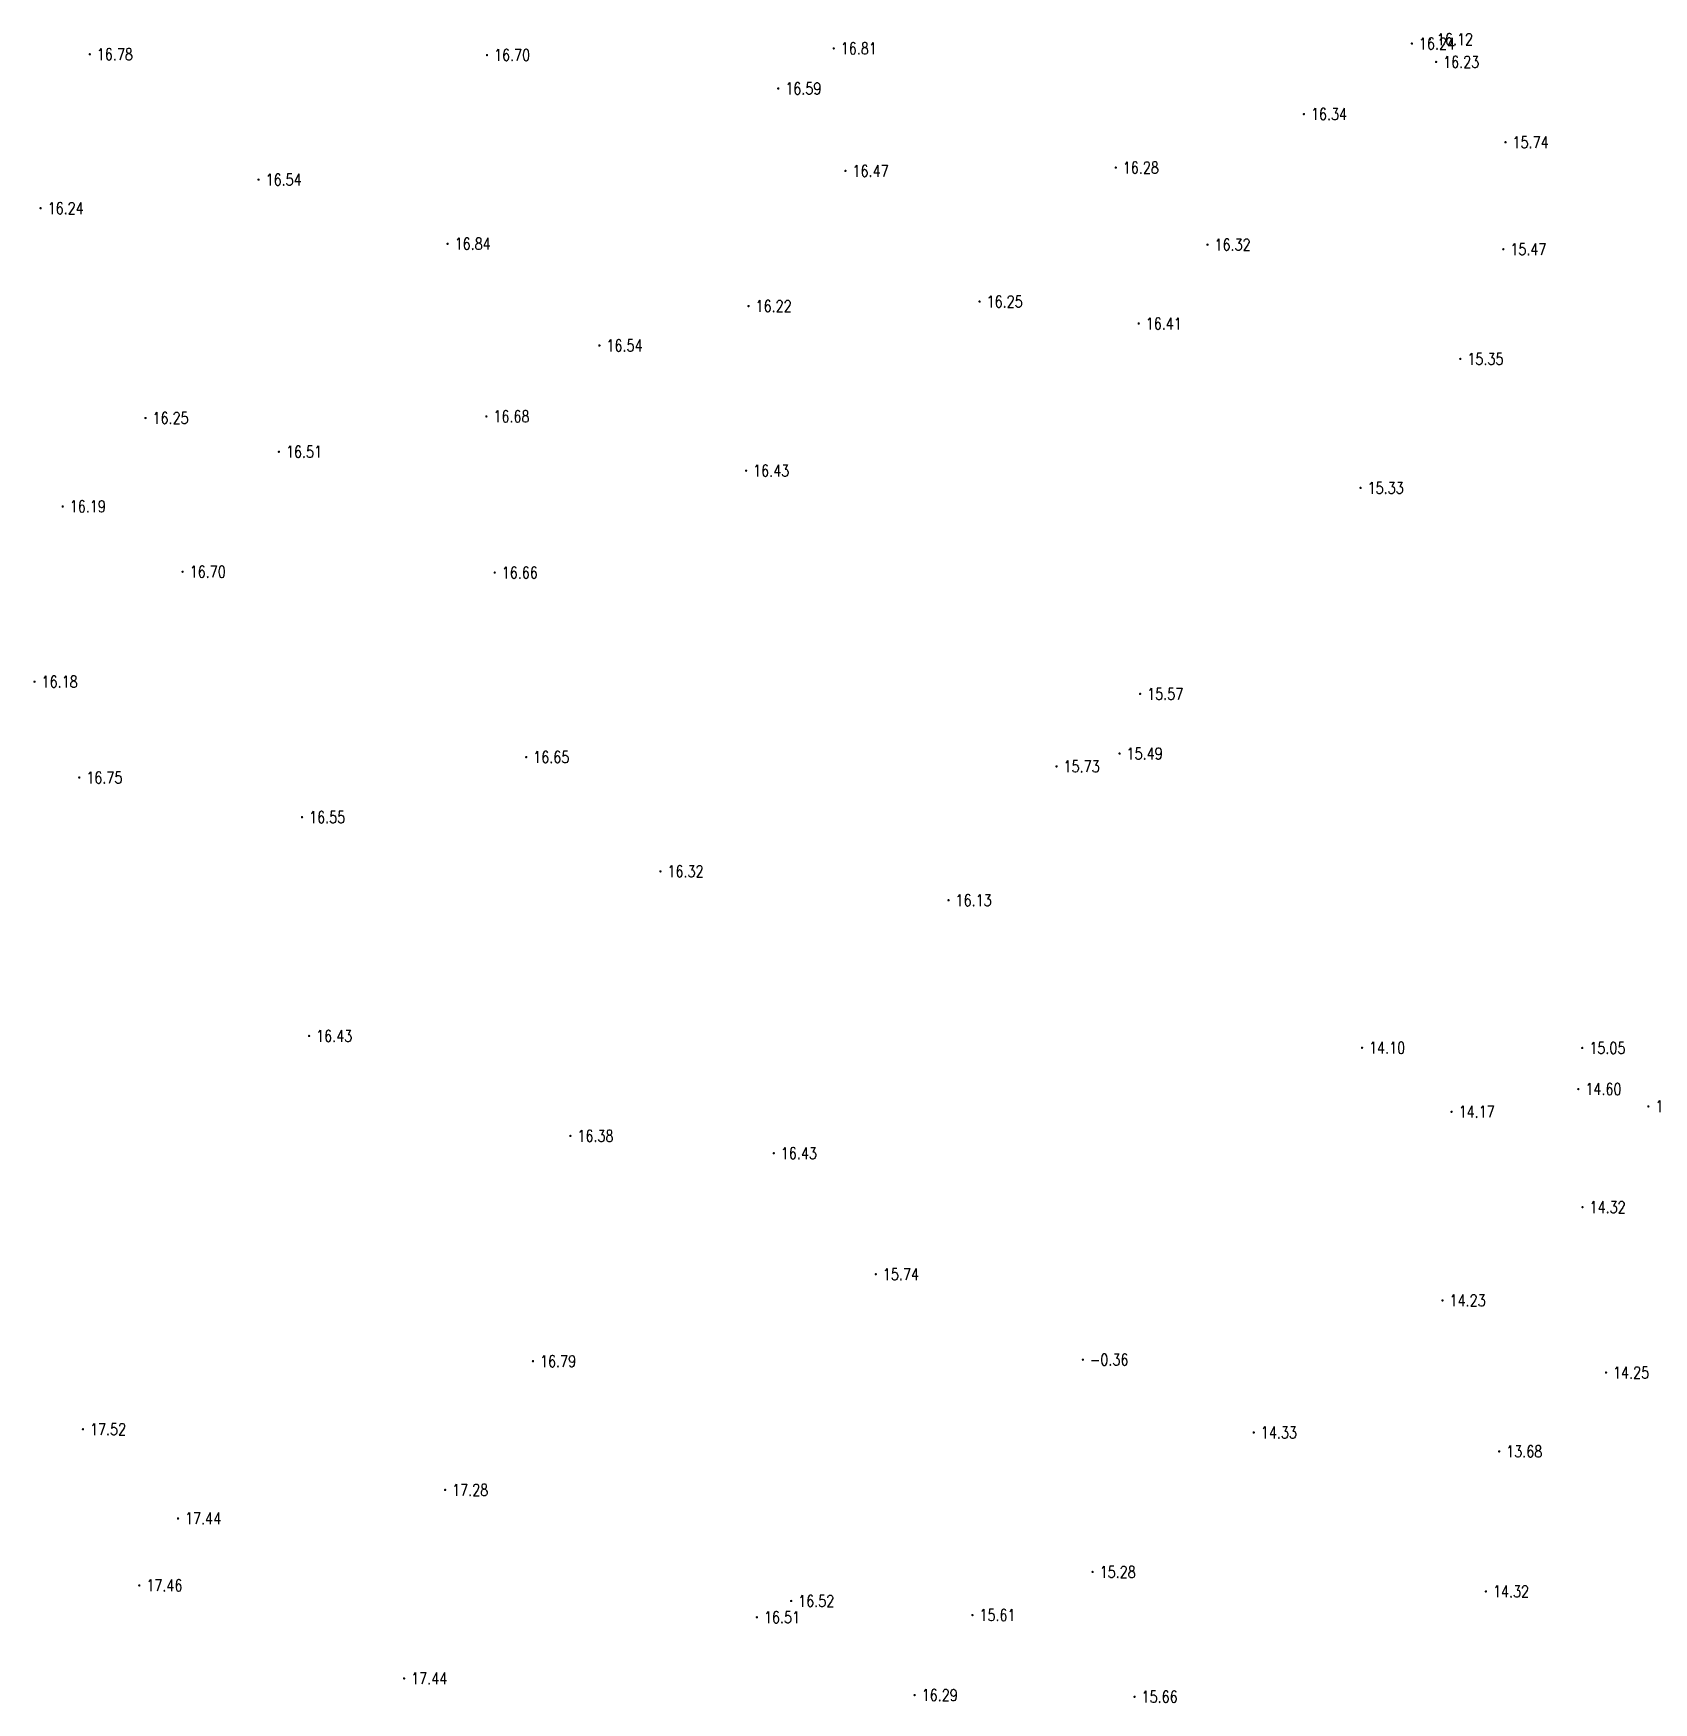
# Model space of a CAD drawing. Extents: x 476861 to 479475, y 2367369 to 2370541.
# Drawn here: x 478760.2 to 478898.6, y 2369781.8 to 2369924.4 of the extents above; entities that cross this region are included whole.
import ezdxf
from ezdxf.enums import TextEntityAlignment as Align

# ---------------------------------------------------------------- set-up
doc = ezdxf.new("R2010")
doc.units = 0
doc.header["$LTSCALE"] = 0.5
doc.layers.get('0').update_dxf_attribs({"linetype": 'CONTINUOUS'})
doc.layers.add('GCD', color=1, linetype='CONTINUOUS')
doc.styles.add('HZ', font='rs.shx', dxfattribs={"width": 0.8, "bigfont": 'hztxt.shx'})

# ---------------------------------------------------------------- blocks, each defined once
blk = doc.blocks.new('GC200')
at = {"linetype": 'Continuous', "const_width": 0.2, "flags": 128}
blk.add_lwpolyline([(-0.1, 0, 1), (0.1, 0, 1)], format="xyb", close=True, dxfattribs=at)

msp = doc.modelspace()

# ---------------------------------------------------------------- block references
at = {"layer": 'GCD', "linetype": 'Continuous'}
ref = msp.add_blockref('GC200', (478877.987, 2369923.506, 16.239), dxfattribs=dict(at, xscale=0.5, yscale=0.5, zscale=0.5))
ref.add_attrib('height', '16.24', dxfattribs={"linetype": 'Continuous', "height": 1, "style": 'HZ', "width": 0.8}).set_placement((478878.587, 2369923.506, 16.239), align=Align.MIDDLE_LEFT)
ref = msp.add_blockref('GC200', (478879.527, 2369923.872, 16.12), dxfattribs=dict(at, xscale=0.5, yscale=0.5, zscale=0.5))
ref.add_attrib('height', '16.12', dxfattribs={"linetype": 'Continuous', "height": 1, "style": 'HZ', "width": 0.8}).set_placement((478880.127, 2369923.872, 16.12), align=Align.MIDDLE_LEFT)
ref = msp.add_blockref('GC200', (478765.048, 2369922.587, 16.78), dxfattribs=dict(at, xscale=0.5, yscale=0.5, zscale=0.5))
ref.add_attrib('height', '16.78', dxfattribs={"linetype": 'Continuous', "height": 1, "style": 'HZ', "width": 0.8}).set_placement((478765.648, 2369922.587, 16.78), align=Align.MIDDLE_LEFT)
ref = msp.add_blockref('GC200', (478798.98, 2369922.523, 16.695), dxfattribs=dict(at, xscale=0.5, yscale=0.5, zscale=0.5))
ref.add_attrib('height', '16.70', dxfattribs={"linetype": 'Continuous', "height": 1, "style": 'HZ', "width": 0.8}).set_placement((478799.58, 2369922.523, 16.695), align=Align.MIDDLE_LEFT)
ref = msp.add_blockref('GC200', (478828.599, 2369923.09, 16.807), dxfattribs=dict(at, xscale=0.5, yscale=0.5, zscale=0.5))
ref.add_attrib('height', '16.81', dxfattribs={"linetype": 'Continuous', "height": 1, "style": 'HZ', "width": 0.8}).set_placement((478829.199, 2369923.09, 16.807), align=Align.MIDDLE_LEFT)
ref = msp.add_blockref('GC200', (478880.059, 2369921.931, 16.229), dxfattribs=dict(at, xscale=0.5, yscale=0.5, zscale=0.5))
ref.add_attrib('height', '16.23', dxfattribs={"linetype": 'Continuous', "height": 1, "style": 'HZ', "width": 0.8}).set_placement((478880.659, 2369921.931, 16.229), align=Align.MIDDLE_LEFT)
ref = msp.add_blockref('GC200', (478823.86, 2369919.664, 16.592), dxfattribs=dict(at, xscale=0.5, yscale=0.5, zscale=0.5))
ref.add_attrib('height', '16.59', dxfattribs={"linetype": 'Continuous', "height": 1, "style": 'HZ', "width": 0.8}).set_placement((478824.46, 2369919.664, 16.592), align=Align.MIDDLE_LEFT)
ref = msp.add_blockref('GC200', (478868.766, 2369917.478, 16.342), dxfattribs=dict(at, xscale=0.5, yscale=0.5, zscale=0.5))
ref.add_attrib('height', '16.34', dxfattribs={"linetype": 'Continuous', "height": 1, "style": 'HZ', "width": 0.8}).set_placement((478869.366, 2369917.478, 16.342), align=Align.MIDDLE_LEFT)
ref = msp.add_blockref('GC200', (478885.986, 2369915.072, 15.736), dxfattribs=dict(at, xscale=0.5, yscale=0.5, zscale=0.5))
ref.add_attrib('height', '15.74', dxfattribs={"linetype": 'Continuous', "height": 1, "style": 'HZ', "width": 0.8}).set_placement((478886.586, 2369915.072, 15.736), align=Align.MIDDLE_LEFT)
ref = msp.add_blockref('GC200', (478779.466, 2369911.878, 16.54), dxfattribs=dict(at, xscale=0.5, yscale=0.5, zscale=0.5))
ref.add_attrib('height', '16.54', dxfattribs={"linetype": 'Continuous', "height": 1, "style": 'HZ', "width": 0.8}).set_placement((478780.066, 2369911.878, 16.54), align=Align.MIDDLE_LEFT)
ref = msp.add_blockref('GC200', (478829.604, 2369912.627, 16.47), dxfattribs=dict(at, xscale=0.5, yscale=0.5, zscale=0.5))
ref.add_attrib('height', '16.47', dxfattribs={"linetype": 'Continuous', "height": 1, "style": 'HZ', "width": 0.8}).set_placement((478830.204, 2369912.627, 16.47), align=Align.MIDDLE_LEFT)
ref = msp.add_blockref('GC200', (478852.694, 2369912.905, 16.283), dxfattribs=dict(at, xscale=0.5, yscale=0.5, zscale=0.5))
ref.add_attrib('height', '16.28', dxfattribs={"linetype": 'Continuous', "height": 1, "style": 'HZ', "width": 0.8}).set_placement((478853.294, 2369912.905, 16.283), align=Align.MIDDLE_LEFT)
ref = msp.add_blockref('GC200', (478760.847, 2369909.439, 16.24), dxfattribs=dict(at, xscale=0.5, yscale=0.5, zscale=0.5))
ref.add_attrib('height', '16.24', dxfattribs={"linetype": 'Continuous', "height": 1, "style": 'HZ', "width": 0.8}).set_placement((478761.447, 2369909.439, 16.24), align=Align.MIDDLE_LEFT)
ref = msp.add_blockref('GC200', (478795.614, 2369906.399, 16.84), dxfattribs=dict(at, xscale=0.5, yscale=0.5, zscale=0.5))
ref.add_attrib('height', '16.84', dxfattribs={"linetype": 'Continuous', "height": 1, "style": 'HZ', "width": 0.8}).set_placement((478796.214, 2369906.399, 16.84), align=Align.MIDDLE_LEFT)
ref = msp.add_blockref('GC200', (478860.53, 2369906.324, 16.317), dxfattribs=dict(at, xscale=0.5, yscale=0.5, zscale=0.5))
ref.add_attrib('height', '16.32', dxfattribs={"linetype": 'Continuous', "height": 1, "style": 'HZ', "width": 0.8}).set_placement((478861.13, 2369906.324, 16.317), align=Align.MIDDLE_LEFT)
ref = msp.add_blockref('GC200', (478885.8, 2369905.934, 15.468), dxfattribs=dict(at, xscale=0.5, yscale=0.5, zscale=0.5))
ref.add_attrib('height', '15.47', dxfattribs={"linetype": 'Continuous', "height": 1, "style": 'HZ', "width": 0.8}).set_placement((478886.4, 2369905.934, 15.468), align=Align.MIDDLE_LEFT)
ref = msp.add_blockref('GC200', (478821.323, 2369901.077, 16.22), dxfattribs=dict(at, xscale=0.5, yscale=0.5, zscale=0.5))
ref.add_attrib('height', '16.22', dxfattribs={"linetype": 'Continuous', "height": 1, "style": 'HZ', "width": 0.8}).set_placement((478821.923, 2369901.077, 16.22), align=Align.MIDDLE_LEFT)
ref = msp.add_blockref('GC200', (478841.058, 2369901.464, 16.25), dxfattribs=dict(at, xscale=0.5, yscale=0.5, zscale=0.5))
ref.add_attrib('height', '16.25', dxfattribs={"linetype": 'Continuous', "height": 1, "style": 'HZ', "width": 0.8}).set_placement((478841.658, 2369901.464, 16.25), align=Align.MIDDLE_LEFT)
ref = msp.add_blockref('GC200', (478854.651, 2369899.587, 16.413), dxfattribs=dict(at, xscale=0.5, yscale=0.5, zscale=0.5))
ref.add_attrib('height', '16.41', dxfattribs={"linetype": 'Continuous', "height": 1, "style": 'HZ', "width": 0.8}).set_placement((478855.251, 2369899.587, 16.413), align=Align.MIDDLE_LEFT)
ref = msp.add_blockref('GC200', (478808.581, 2369897.709, 16.54), dxfattribs=dict(at, xscale=0.5, yscale=0.5, zscale=0.5))
ref.add_attrib('height', '16.54', dxfattribs={"linetype": 'Continuous', "height": 1, "style": 'HZ', "width": 0.8}).set_placement((478809.181, 2369897.709, 16.54), align=Align.MIDDLE_LEFT)
ref = msp.add_blockref('GC200', (478882.127, 2369896.563, 15.353), dxfattribs=dict(at, xscale=0.5, yscale=0.5, zscale=0.5))
ref.add_attrib('height', '15.35', dxfattribs={"linetype": 'Continuous', "height": 1, "style": 'HZ', "width": 0.8}).set_placement((478882.727, 2369896.563, 15.353), align=Align.MIDDLE_LEFT)
ref = msp.add_blockref('GC200', (478769.808, 2369891.516, 16.25), dxfattribs=dict(at, xscale=0.5, yscale=0.5, zscale=0.5))
ref.add_attrib('height', '16.25', dxfattribs={"linetype": 'Continuous', "height": 1, "style": 'HZ', "width": 0.8}).set_placement((478770.408, 2369891.516, 16.25), align=Align.MIDDLE_LEFT)
ref = msp.add_blockref('GC200', (478798.925, 2369891.653, 16.68), dxfattribs=dict(at, xscale=0.5, yscale=0.5, zscale=0.5))
ref.add_attrib('height', '16.68', dxfattribs={"linetype": 'Continuous', "height": 1, "style": 'HZ', "width": 0.8}).set_placement((478799.525, 2369891.653, 16.68), align=Align.MIDDLE_LEFT)
ref = msp.add_blockref('GC200', (478781.204, 2369888.634, 16.512), dxfattribs=dict(at, xscale=0.5, yscale=0.5, zscale=0.5))
ref.add_attrib('height', '16.51', dxfattribs={"linetype": 'Continuous', "height": 1, "style": 'HZ', "width": 0.8}).set_placement((478781.804, 2369888.634, 16.512), align=Align.MIDDLE_LEFT)
ref = msp.add_blockref('GC200', (478821.113, 2369887.018, 16.43), dxfattribs=dict(at, xscale=0.5, yscale=0.5, zscale=0.5))
ref.add_attrib('height', '16.43', dxfattribs={"linetype": 'Continuous', "height": 1, "style": 'HZ', "width": 0.8}).set_placement((478821.713, 2369887.018, 16.43), align=Align.MIDDLE_LEFT)
ref = msp.add_blockref('GC200', (478873.605, 2369885.549, 15.332), dxfattribs=dict(at, xscale=0.5, yscale=0.5, zscale=0.5))
ref.add_attrib('height', '15.33', dxfattribs={"linetype": 'Continuous', "height": 1, "style": 'HZ', "width": 0.8}).set_placement((478874.205, 2369885.549, 15.332), align=Align.MIDDLE_LEFT)
ref = msp.add_blockref('GC200', (478762.733, 2369883.96, 16.193), dxfattribs=dict(at, xscale=0.5, yscale=0.5, zscale=0.5))
ref.add_attrib('height', '16.19', dxfattribs={"linetype": 'Continuous', "height": 1, "style": 'HZ', "width": 0.8}).set_placement((478763.333, 2369883.96, 16.193), align=Align.MIDDLE_LEFT)
ref = msp.add_blockref('GC200', (478772.98, 2369878.388, 16.701), dxfattribs=dict(at, xscale=0.5, yscale=0.5, zscale=0.5))
ref.add_attrib('height', '16.70', dxfattribs={"linetype": 'Continuous', "height": 1, "style": 'HZ', "width": 0.8}).set_placement((478773.58, 2369878.388, 16.701), align=Align.MIDDLE_LEFT)
ref = msp.add_blockref('GC200', (478799.636, 2369878.307, 16.655), dxfattribs=dict(at, xscale=0.5, yscale=0.5, zscale=0.5))
ref.add_attrib('height', '16.66', dxfattribs={"linetype": 'Continuous', "height": 1, "style": 'HZ', "width": 0.8}).set_placement((478800.236, 2369878.307, 16.655), align=Align.MIDDLE_LEFT)
ref = msp.add_blockref('GC200', (478760.33, 2369868.994, 16.183), dxfattribs=dict(at, xscale=0.5, yscale=0.5, zscale=0.5))
ref.add_attrib('height', '16.18', dxfattribs={"linetype": 'Continuous', "height": 1, "style": 'HZ', "width": 0.8}).set_placement((478760.93, 2369868.994, 16.183), align=Align.MIDDLE_LEFT)
ref = msp.add_blockref('GC200', (478854.773, 2369867.951, 15.567), dxfattribs=dict(at, xscale=0.5, yscale=0.5, zscale=0.5))
ref.add_attrib('height', '15.57', dxfattribs={"linetype": 'Continuous', "height": 1, "style": 'HZ', "width": 0.8}).set_placement((478855.373, 2369867.951, 15.567), align=Align.MIDDLE_LEFT)
ref = msp.add_blockref('GC200', (478802.331, 2369862.548, 16.645), dxfattribs=dict(at, xscale=0.5, yscale=0.5, zscale=0.5))
ref.add_attrib('height', '16.65', dxfattribs={"linetype": 'Continuous', "height": 1, "style": 'HZ', "width": 0.8}).set_placement((478802.931, 2369862.548, 16.645), align=Align.MIDDLE_LEFT)
ref = msp.add_blockref('GC200', (478853.017, 2369862.852, 15.494), dxfattribs=dict(at, xscale=0.5, yscale=0.5, zscale=0.5))
ref.add_attrib('height', '15.49', dxfattribs={"linetype": 'Continuous', "height": 1, "style": 'HZ', "width": 0.8}).set_placement((478853.617, 2369862.852, 15.494), align=Align.MIDDLE_LEFT)
ref = msp.add_blockref('GC200', (478764.15, 2369860.804, 16.75), dxfattribs=dict(at, xscale=0.5, yscale=0.5, zscale=0.5))
ref.add_attrib('height', '16.75', dxfattribs={"linetype": 'Continuous', "height": 1, "style": 'HZ', "width": 0.8}).set_placement((478764.75, 2369860.804, 16.75), align=Align.MIDDLE_LEFT)
ref = msp.add_blockref('GC200', (478847.632, 2369861.755, 15.725), dxfattribs=dict(at, xscale=0.5, yscale=0.5, zscale=0.5))
ref.add_attrib('height', '15.73', dxfattribs={"linetype": 'Continuous', "height": 1, "style": 'HZ', "width": 0.8}).set_placement((478848.232, 2369861.755, 15.725), align=Align.MIDDLE_LEFT)
ref = msp.add_blockref('GC200', (478783.179, 2369857.419, 16.55), dxfattribs=dict(at, xscale=0.5, yscale=0.5, zscale=0.5))
ref.add_attrib('height', '16.55', dxfattribs={"linetype": 'Continuous', "height": 1, "style": 'HZ', "width": 0.8}).set_placement((478783.779, 2369857.419, 16.55), align=Align.MIDDLE_LEFT)
ref = msp.add_blockref('GC200', (478813.795, 2369852.791, 16.32), dxfattribs=dict(at, xscale=0.5, yscale=0.5, zscale=0.5))
ref.add_attrib('height', '16.32', dxfattribs={"linetype": 'Continuous', "height": 1, "style": 'HZ', "width": 0.8}).set_placement((478814.395, 2369852.791, 16.32), align=Align.MIDDLE_LEFT)
ref = msp.add_blockref('GC200', (478838.407, 2369850.322, 16.13), dxfattribs=dict(at, xscale=0.5, yscale=0.5, zscale=0.5))
ref.add_attrib('height', '16.13', dxfattribs={"linetype": 'Continuous', "height": 1, "style": 'HZ', "width": 0.8}).set_placement((478839.007, 2369850.322, 16.13), align=Align.MIDDLE_LEFT)
ref = msp.add_blockref('GC200', (478783.78, 2369838.73, 16.43), dxfattribs=dict(at, xscale=0.5, yscale=0.5, zscale=0.5))
ref.add_attrib('height', '16.43', dxfattribs={"linetype": 'Continuous', "height": 1, "style": 'HZ', "width": 0.8}).set_placement((478784.38, 2369838.73, 16.43), align=Align.MIDDLE_LEFT)
ref = msp.add_blockref('GC200', (478873.731, 2369837.723, 14.104), dxfattribs=dict(at, xscale=0.5, yscale=0.5, zscale=0.5))
ref.add_attrib('height', '14.10', dxfattribs={"linetype": 'Continuous', "height": 1, "style": 'HZ', "width": 0.8}).set_placement((478874.331, 2369837.723, 14.104), align=Align.MIDDLE_LEFT)
ref = msp.add_blockref('GC200', (478892.546, 2369837.704, 15.054), dxfattribs=dict(at, xscale=0.5, yscale=0.5, zscale=0.5))
ref.add_attrib('height', '15.05', dxfattribs={"linetype": 'Continuous', "height": 1, "style": 'HZ', "width": 0.8}).set_placement((478893.146, 2369837.704, 15.054), align=Align.MIDDLE_LEFT)
ref = msp.add_blockref('GC200', (478892.207, 2369834.196, 14.601), dxfattribs=dict(at, xscale=0.5, yscale=0.5, zscale=0.5))
ref.add_attrib('height', '14.60', dxfattribs={"linetype": 'Continuous', "height": 1, "style": 'HZ', "width": 0.8}).set_placement((478892.807, 2369834.196, 14.601), align=Align.MIDDLE_LEFT)
ref = msp.add_blockref('GC200', (478881.379, 2369832.253, 14.17), dxfattribs=dict(at, xscale=0.5, yscale=0.5, zscale=0.5))
ref.add_attrib('height', '14.17', dxfattribs={"linetype": 'Continuous', "height": 1, "style": 'HZ', "width": 0.8}).set_placement((478881.979, 2369832.253, 14.17), align=Align.MIDDLE_LEFT)
ref = msp.add_blockref('GC200', (478898.189, 2369832.713, 14.56), dxfattribs=dict(at, xscale=0.5, yscale=0.5, zscale=0.5))
ref.add_attrib('height', '14.56', dxfattribs={"linetype": 'Continuous', "height": 1, "style": 'HZ', "width": 0.8}).set_placement((478898.789, 2369832.713, 14.56), align=Align.MIDDLE_LEFT)
ref = msp.add_blockref('GC200', (478806.102, 2369830.193, 16.38), dxfattribs=dict(at, xscale=0.5, yscale=0.5, zscale=0.5))
ref.add_attrib('height', '16.38', dxfattribs={"linetype": 'Continuous', "height": 1, "style": 'HZ', "width": 0.8}).set_placement((478806.702, 2369830.193, 16.38), align=Align.MIDDLE_LEFT)
ref = msp.add_blockref('GC200', (478823.478, 2369828.716, 16.433), dxfattribs=dict(at, xscale=0.5, yscale=0.5, zscale=0.5))
ref.add_attrib('height', '16.43', dxfattribs={"linetype": 'Continuous', "height": 1, "style": 'HZ', "width": 0.8}).set_placement((478824.078, 2369828.716, 16.433), align=Align.MIDDLE_LEFT)
ref = msp.add_blockref('GC200', (478892.566, 2369824.105, 14.32), dxfattribs=dict(at, xscale=0.5, yscale=0.5, zscale=0.5))
ref.add_attrib('height', '14.32', dxfattribs={"linetype": 'Continuous', "height": 1, "style": 'HZ', "width": 0.8}).set_placement((478893.166, 2369824.105, 14.32), align=Align.MIDDLE_LEFT)
ref = msp.add_blockref('GC200', (478832.196, 2369818.379, 15.739), dxfattribs=dict(at, xscale=0.5, yscale=0.5, zscale=0.5))
ref.add_attrib('height', '15.74', dxfattribs={"linetype": 'Continuous', "height": 1, "style": 'HZ', "width": 0.8}).set_placement((478832.796, 2369818.379, 15.739), align=Align.MIDDLE_LEFT)
ref = msp.add_blockref('GC200', (478880.604, 2369816.137, 14.23), dxfattribs=dict(at, xscale=0.5, yscale=0.5, zscale=0.5))
ref.add_attrib('height', '14.23', dxfattribs={"linetype": 'Continuous', "height": 1, "style": 'HZ', "width": 0.8}).set_placement((478881.204, 2369816.137, 14.23), align=Align.MIDDLE_LEFT)
ref = msp.add_blockref('GC200', (478802.908, 2369810.949, 16.788), dxfattribs=dict(at, xscale=0.5, yscale=0.5, zscale=0.5))
ref.add_attrib('height', '16.79', dxfattribs={"linetype": 'Continuous', "height": 1, "style": 'HZ', "width": 0.8}).set_placement((478803.508, 2369810.949, 16.788), align=Align.MIDDLE_LEFT)
ref = msp.add_blockref('GC200', (478849.886, 2369811.077, -0.364), dxfattribs=dict(at, xscale=0.5, yscale=0.5, zscale=0.5))
ref.add_attrib('height', '-0.36', dxfattribs={"linetype": 'Continuous', "height": 1, "style": 'HZ', "width": 0.8}).set_placement((478850.486, 2369811.077, -0.364), align=Align.MIDDLE_LEFT)
ref = msp.add_blockref('GC200', (478894.573, 2369809.974, 14.25), dxfattribs=dict(at, xscale=0.5, yscale=0.5, zscale=0.5))
ref.add_attrib('height', '14.25', dxfattribs={"linetype": 'Continuous', "height": 1, "style": 'HZ', "width": 0.8}).set_placement((478895.173, 2369809.974, 14.25), align=Align.MIDDLE_LEFT)
ref = msp.add_blockref('GC200', (478764.464, 2369805.135, 17.516), dxfattribs=dict(at, xscale=0.5, yscale=0.5, zscale=0.5))
ref.add_attrib('height', '17.52', dxfattribs={"linetype": 'Continuous', "height": 1, "style": 'HZ', "width": 0.8}).set_placement((478765.064, 2369805.135, 17.516), align=Align.MIDDLE_LEFT)
ref = msp.add_blockref('GC200', (478864.481, 2369804.858, 14.33), dxfattribs=dict(at, xscale=0.5, yscale=0.5, zscale=0.5))
ref.add_attrib('height', '14.33', dxfattribs={"linetype": 'Continuous', "height": 1, "style": 'HZ', "width": 0.8}).set_placement((478865.081, 2369804.858, 14.33), align=Align.MIDDLE_LEFT)
ref = msp.add_blockref('GC200', (478885.446, 2369803.24, 13.68), dxfattribs=dict(at, xscale=0.5, yscale=0.5, zscale=0.5))
ref.add_attrib('height', '13.68', dxfattribs={"linetype": 'Continuous', "height": 1, "style": 'HZ', "width": 0.8}).set_placement((478886.046, 2369803.24, 13.68), align=Align.MIDDLE_LEFT)
ref = msp.add_blockref('GC200', (478795.401, 2369799.952, 17.284), dxfattribs=dict(at, xscale=0.5, yscale=0.5, zscale=0.5))
ref.add_attrib('height', '17.28', dxfattribs={"linetype": 'Continuous', "height": 1, "style": 'HZ', "width": 0.8}).set_placement((478796.001, 2369799.952, 17.284), align=Align.MIDDLE_LEFT)
ref = msp.add_blockref('GC200', (478772.585, 2369797.514, 17.442), dxfattribs=dict(at, xscale=0.5, yscale=0.5, zscale=0.5))
ref.add_attrib('height', '17.44', dxfattribs={"linetype": 'Continuous', "height": 1, "style": 'HZ', "width": 0.8}).set_placement((478773.185, 2369797.514, 17.442), align=Align.MIDDLE_LEFT)
ref = msp.add_blockref('GC200', (478850.717, 2369792.944, 15.277), dxfattribs=dict(at, xscale=0.5, yscale=0.5, zscale=0.5))
ref.add_attrib('height', '15.28', dxfattribs={"linetype": 'Continuous', "height": 1, "style": 'HZ', "width": 0.8}).set_placement((478851.317, 2369792.944, 15.277), align=Align.MIDDLE_LEFT)
ref = msp.add_blockref('GC200', (478769.279, 2369791.798, 17.463), dxfattribs=dict(at, xscale=0.5, yscale=0.5, zscale=0.5))
ref.add_attrib('height', '17.46', dxfattribs={"linetype": 'Continuous', "height": 1, "style": 'HZ', "width": 0.8}).set_placement((478769.879, 2369791.798, 17.463), align=Align.MIDDLE_LEFT)
ref = msp.add_blockref('GC200', (478884.314, 2369791.282, 14.32), dxfattribs=dict(at, xscale=0.5, yscale=0.5, zscale=0.5))
ref.add_attrib('height', '14.32', dxfattribs={"linetype": 'Continuous', "height": 1, "style": 'HZ', "width": 0.8}).set_placement((478884.914, 2369791.282, 14.32), align=Align.MIDDLE_LEFT)
ref = msp.add_blockref('GC200', (478824.963, 2369790.465, 16.515), dxfattribs=dict(at, xscale=0.5, yscale=0.5, zscale=0.5))
ref.add_attrib('height', '16.52', dxfattribs={"linetype": 'Continuous', "height": 1, "style": 'HZ', "width": 0.8}).set_placement((478825.563, 2369790.465, 16.515), align=Align.MIDDLE_LEFT)
ref = msp.add_blockref('GC200', (478840.447, 2369789.262, 15.605), dxfattribs=dict(at, xscale=0.5, yscale=0.5, zscale=0.5))
ref.add_attrib('height', '15.61', dxfattribs={"linetype": 'Continuous', "height": 1, "style": 'HZ', "width": 0.8}).set_placement((478841.047, 2369789.262, 15.605), align=Align.MIDDLE_LEFT)
ref = msp.add_blockref('GC200', (478822.038, 2369789.074, 16.506), dxfattribs=dict(at, xscale=0.5, yscale=0.5, zscale=0.5))
ref.add_attrib('height', '16.51', dxfattribs={"linetype": 'Continuous', "height": 1, "style": 'HZ', "width": 0.8}).set_placement((478822.638, 2369789.074, 16.506), align=Align.MIDDLE_LEFT)
ref = msp.add_blockref('GC200', (478791.899, 2369783.847, 17.44), dxfattribs=dict(at, xscale=0.5, yscale=0.5, zscale=0.5))
ref.add_attrib('height', '17.44', dxfattribs={"linetype": 'Continuous', "height": 1, "style": 'HZ', "width": 0.8}).set_placement((478792.499, 2369783.847, 17.44), align=Align.MIDDLE_LEFT)
ref = msp.add_blockref('GC200', (478835.512, 2369782.428, 16.289), dxfattribs=dict(at, xscale=0.5, yscale=0.5, zscale=0.5))
ref.add_attrib('height', '16.29', dxfattribs={"linetype": 'Continuous', "height": 1, "style": 'HZ', "width": 0.8}).set_placement((478836.112, 2369782.428, 16.289), align=Align.MIDDLE_LEFT)
ref = msp.add_blockref('GC200', (478854.298, 2369782.284, 15.659), dxfattribs=dict(at, xscale=0.5, yscale=0.5, zscale=0.5))
ref.add_attrib('height', '15.66', dxfattribs={"linetype": 'Continuous', "height": 1, "style": 'HZ', "width": 0.8}).set_placement((478854.898, 2369782.284, 15.659), align=Align.MIDDLE_LEFT)

doc.saveas('drawing.dxf')
